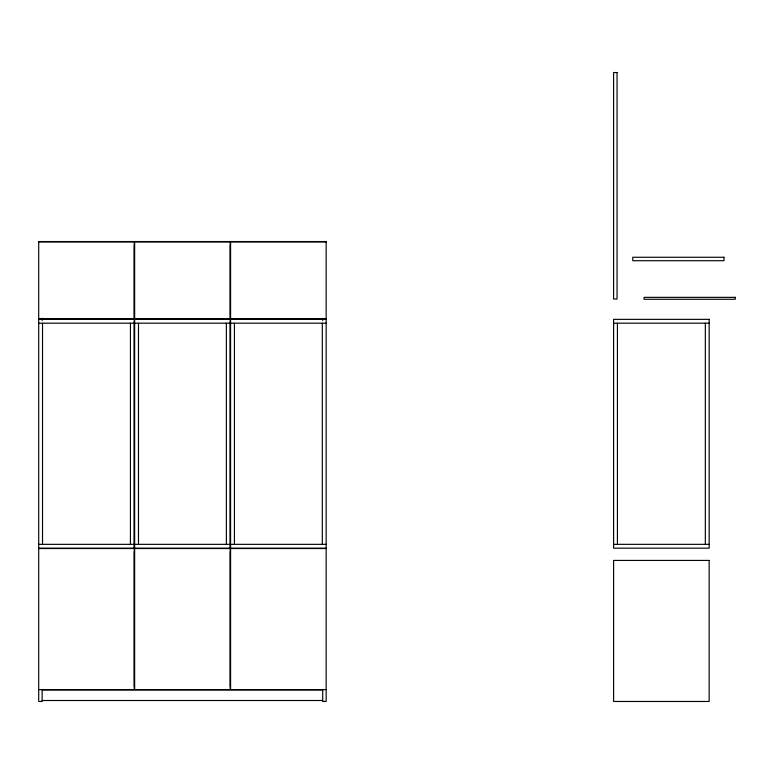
<?xml version="1.0" encoding="UTF-8"?>
<svg xmlns="http://www.w3.org/2000/svg" width="774" height="774" viewBox="0 0 774 774"><rect width="100%" height="100%" fill="white"/><g stroke="black" fill="none" stroke-linecap="round" stroke-linejoin="round"><path stroke-width="1.16" d="M38.7 241.933L134.26 241.933L134.26 318.588L38.7 318.588M326.154 241.933L230.584 241.933L230.584 318.588L326.154 318.588M38.7 319.352L134.26 319.352L134.26 548.166M326.154 319.352L230.584 319.352L230.584 548.166M38.7 323.184L134.26 323.184M134.647 323.184L230.207 323.184M230.584 323.184L326.154 323.184M613.598 323.184L709.158 323.184M38.7 544.335L134.26 544.335M134.647 544.335L230.207 544.335M230.584 544.335L326.154 544.335M613.598 544.335L709.158 544.335M38.7 548.166L326.154 548.166M38.7 548.543L134.26 548.543L134.26 689.586L38.7 689.586M326.154 548.543L230.584 548.543L230.584 689.586L326.154 689.586M42.154 689.973L322.7 689.973M42.154 700.509L322.7 700.509M705.327 323.184L705.327 544.335M617.429 323.184L617.429 544.335M322.7 318.201L322.7 320.504M322.7 689.402L322.7 701.467L326.154 701.467L326.154 241.546L38.7 241.546L38.7 701.467L42.154 701.467L42.154 689.402M322.313 323.184L322.313 544.335M234.425 323.184L234.425 544.335M230.333 245L230.333 318.201M230.333 321.655L230.333 548.166M230.333 551.61L230.333 686.519M230.207 548.166L230.207 319.352L134.647 319.352L134.647 548.166M226.376 323.184L226.376 544.335M138.478 323.184L138.478 544.335M134.328 245L134.328 318.201M134.328 321.655L134.328 548.166M134.328 551.61L134.328 686.519M130.429 323.184L130.429 544.335M42.531 323.184L42.531 544.335M42.154 318.201L42.154 320.504M617.052 72.533L613.598 72.533L613.598 299.045L617.052 299.045L617.052 72.533M230.207 241.933L134.647 241.933L134.647 318.588L230.207 318.588L230.207 241.933M723.98 257.268L632.764 257.268L632.764 260.712L723.98 260.712L723.98 257.268M735.3 297.342L644.084 297.342L644.084 299.257L735.3 299.257L735.3 297.342M709.158 319.352L613.598 319.352L613.598 548.166L709.158 548.166L709.158 319.352M230.207 548.543L134.647 548.543L134.647 689.586L230.207 689.586L230.207 548.543M709.158 560.424L613.598 560.424L613.598 701.467L709.158 701.467L709.158 560.424"/></g></svg>
